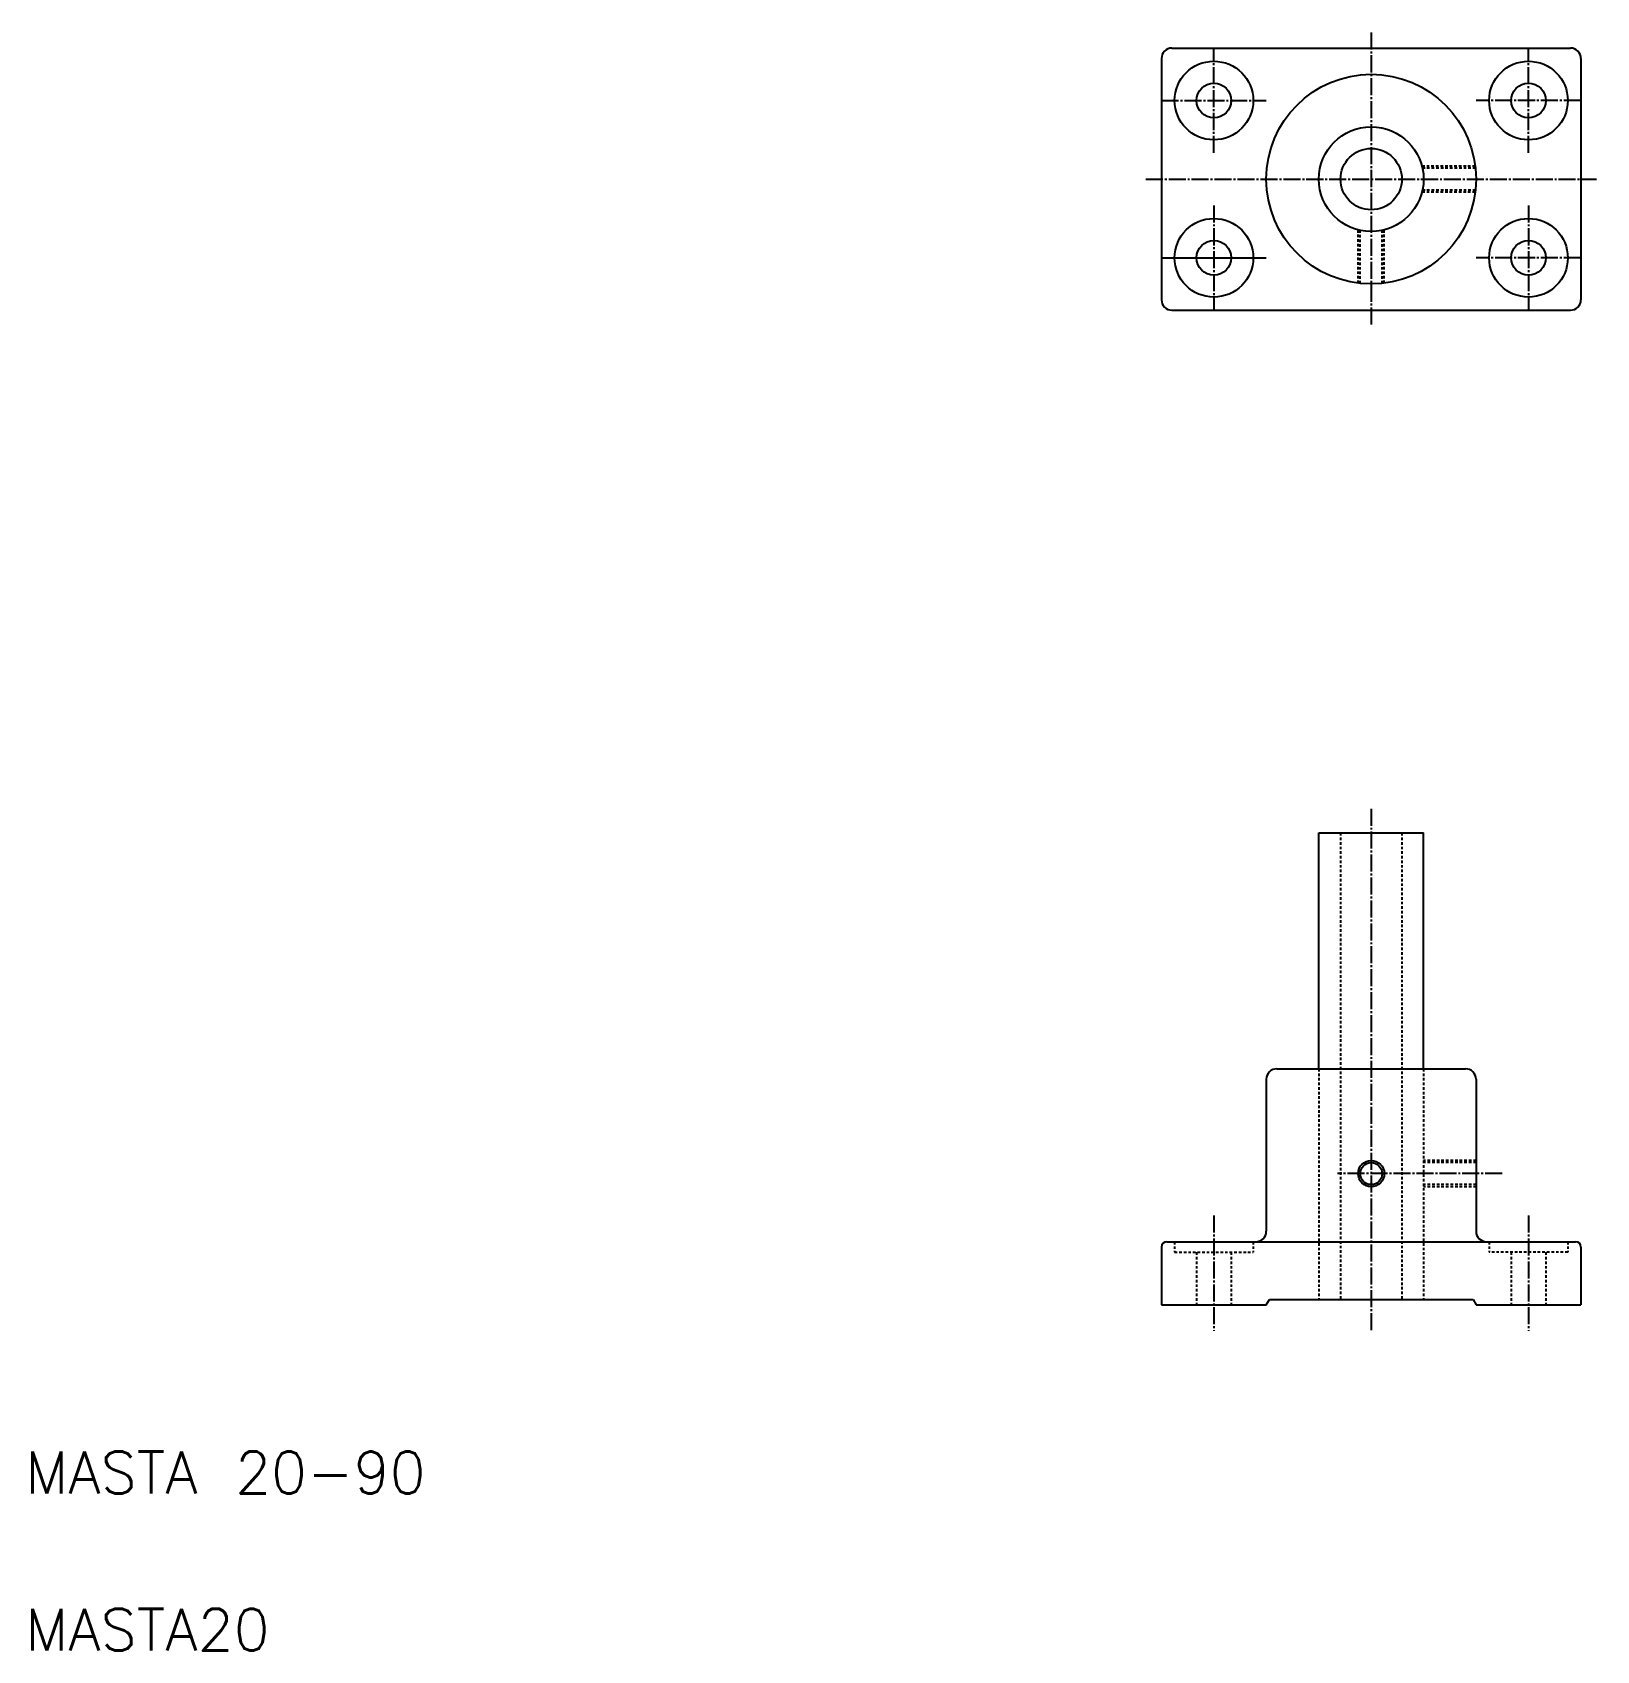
# Model space of a CAD drawing. Extents: x 21 to 320, y 20 to 329.
import ezdxf

# ---------------------------------------------------------------- set-up
doc = ezdxf.new("R2010")
doc.units = 0
doc.header["$LTSCALE"] = 0.25
doc.linetypes.add('CENTER', pattern=[17.5, 13, -1.5, 1.5, -1.5])
doc.linetypes.add('DASHED', pattern=[3.5, 2, -1.5])
doc.layers.get('0').update_dxf_attribs({"linetype": 'CONTINUOUS'})
doc.layers.add('CENTER', color=1, linetype='CENTER')
doc.styles.get("Standard").update_dxf_attribs({"font": 'txt', "bigfont": 'BIGFONT'})

msp = doc.modelspace()

# ---------------------------------------------------------------- linework, layer by layer
for p, q in [((238.73, 325.72), (314.73, 325.72)), ((236.73, 323.72), (236.73, 277.72)), ((316.73, 323.72), (316.73, 277.72)), ((236.73, 285.72), (256.73, 285.72)), ((238.73, 275.72), (314.73, 275.72)), ((266.73, 131), (266.73, 176)), ((266.73, 176), (286.73, 176)), ((286.73, 131), (286.73, 176)), ((258.73, 131), (294.73, 131)), ((266.73, 131), (286.73, 131)), ((271.73, 131), (271.73, 131)), ((276.73, 131), (276.73, 131)), ((256.73, 129), (256.73, 100)), ((296.73, 129), (296.73, 100)), ((236.73, 97), (236.73, 86)), ((237.73, 98), (315.73, 98)), ((316.73, 97), (316.73, 86)), ((256.73, 86), (257.31, 87)), ((257.31, 87), (296.15, 87)), ((296.15, 87), (296.73, 86)), ((236.73, 86), (256.73, 86)), ((296.73, 86), (316.73, 86))]:
    msp.add_line(p, q)
at = {"color": 3, "linetype": 'DASHED'}
for p, q in [((296.57, 303.22), (286.41, 303.22)), ((296.62, 302.82), (286.51, 302.82)), ((296.57, 298.22), (286.41, 298.22)), ((296.62, 298.62), (286.51, 298.62)), ((274.23, 280.88), (274.23, 291.04)), ((274.63, 280.83), (274.63, 290.95)), ((278.83, 280.83), (278.83, 290.95)), ((279.23, 280.88), (279.23, 291.04)), ((270.88, 176), (270.88, 87)), ((282.58, 176), (282.58, 87)), ((266.73, 131), (266.73, 87)), ((286.73, 131), (286.73, 87)), ((296.73, 113.5), (286.73, 113.5)), ((296.73, 113.1), (286.73, 113.1)), ((296.73, 108.9), (286.73, 108.9)), ((296.73, 108.5), (286.73, 108.5)), ((239.23, 98), (239.23, 96)), ((239.23, 96), (254.23, 96)), ((243.43, 96), (243.43, 86)), ((250.03, 96), (250.03, 86)), ((254.23, 98), (254.23, 96)), ((299.23, 98), (299.23, 96)), ((314.23, 96), (299.23, 96)), ((303.43, 96), (303.43, 86)), ((310.03, 96), (310.03, 86)), ((314.23, 98), (314.23, 96))]:
    msp.add_line(p, q, dxfattribs=at)
for centre, radius in [((246.73, 315.72), 7.5), ((306.73, 315.72), 7.5), ((246.73, 315.72), 3.3), ((276.73, 300.72), 20), ((306.73, 315.72), 3.3), ((276.73, 300.72), 10), ((276.73, 300.72), 5.85), ((246.73, 285.72), 7.5), ((306.73, 285.72), 7.5), ((246.73, 285.72), 3.3), ((306.73, 285.72), 3.3), ((276.73, 111), 2.1)]:
    msp.add_circle(centre, radius)
at = {"color": 3}
msp.add_circle((276.73, 111), 2.5, dxfattribs=at)
for centre, radius, start, end in [((238.73, 323.72), 2, 90, 180), ((314.73, 323.72), 2, 0, 90), ((238.73, 277.72), 2, 180, 270), ((314.73, 277.72), 2, 270, 0), ((258.73, 129), 2, 90, 180), ((294.73, 129), 2, 0, 90), ((254.73, 100), 2, 270, 0), ((298.73, 100), 2, 180, 270), ((237.73, 97), 1, 90, 180), ((315.73, 97), 1, 0, 90)]:
    msp.add_arc(centre, radius, start, end)
at = {"layer": 'CENTER', "color": 1, "linetype": 'CENTER'}
for p, q in [((276.73, 328.72), (276.73, 272.72)), ((246.73, 305.72), (246.73, 325.72)), ((306.73, 305.72), (306.73, 325.72)), ((236.73, 315.72), (256.73, 315.72)), ((316.73, 315.72), (296.73, 315.72)), ((233.73, 300.72), (319.73, 300.72)), ((246.73, 295.72), (246.73, 275.72)), ((306.73, 295.72), (306.73, 275.72)), ((316.73, 285.72), (296.73, 285.72)), ((276.73, 180.62), (276.73, 81)), ((301.73, 111), (270.29, 111)), ((246.73, 103), (246.73, 81)), ((306.73, 103), (306.73, 81))]:
    msp.add_line(p, q, dxfattribs=at)

# ---------------------------------------------------------------- texts
for s, p in [('MASTA 20-90', (20, 50)), ('MASTA20', (20, 20))]:
    msp.add_text(s, height=8).set_placement(p)

doc.saveas('drawing.dxf')
